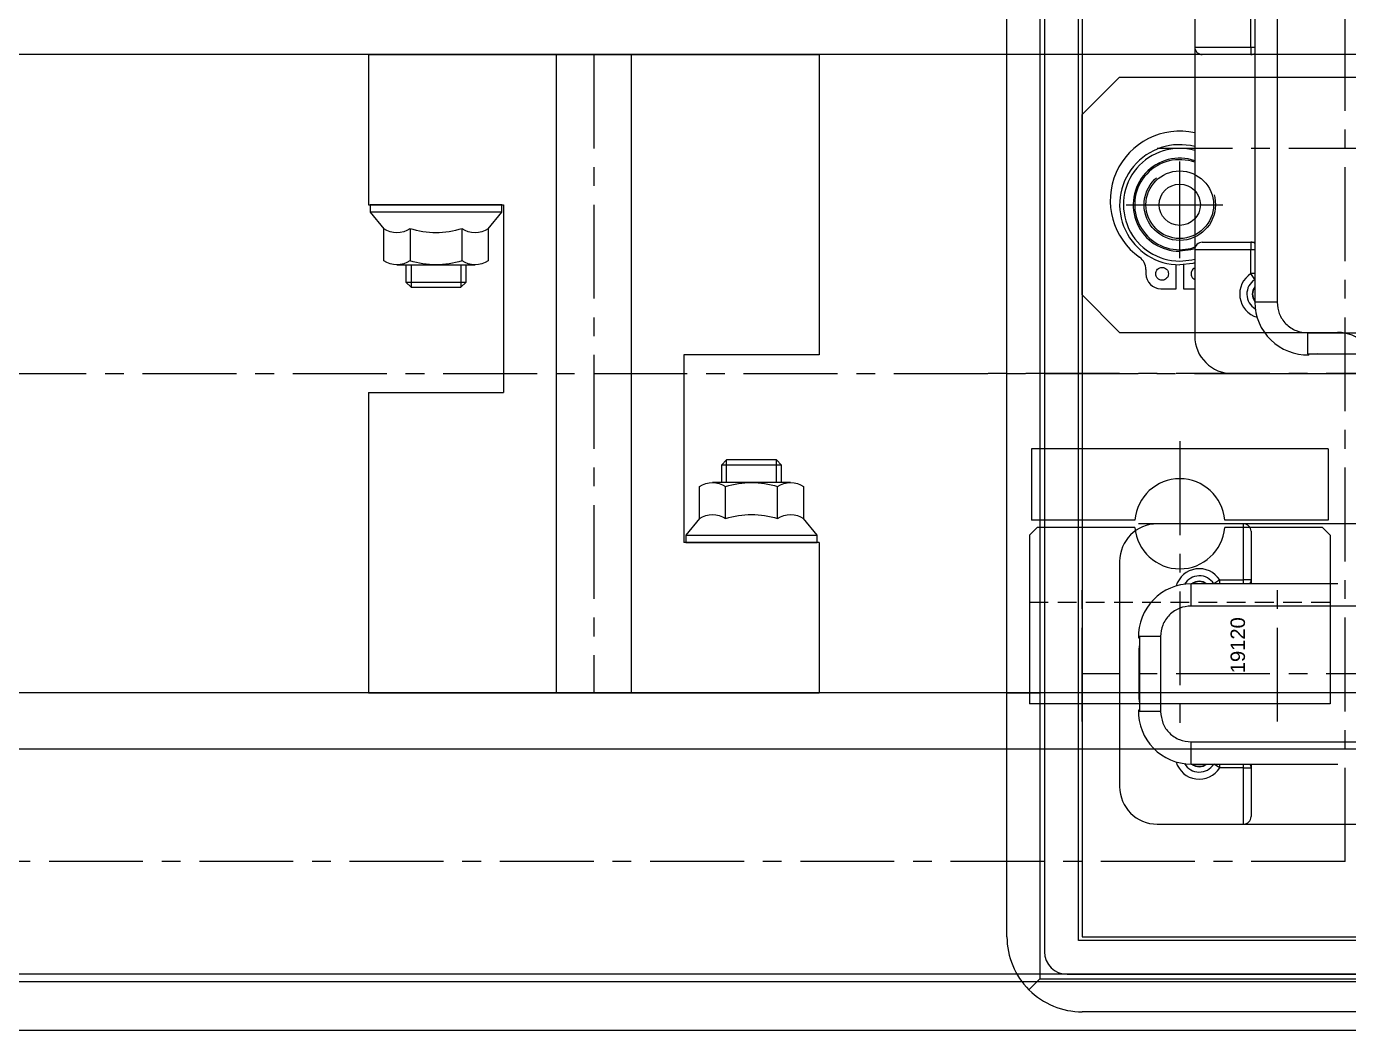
# Model space of a CAD drawing. Header units: inches. Extents: x 0 to 23821, y 0 to 11279.
# Drawn here: x 2941.6 to 3117.6, y 5105.3 to 5239.1 of the extents above; entities that cross this region are included whole.
import ezdxf

# ---------------------------------------------------------------- set-up
doc = ezdxf.new("R2010")
doc.units = ezdxf.units.IN
doc.header["$LTSCALE"] = 10
doc.header["$MEASUREMENT"] = 0
doc.linetypes.add('CENTER', pattern=[2, 1.25, -0.25, 0.25, -0.25])
doc.linetypes.add('HIDDEN', pattern=[0.375, 0.25, -0.125])
for name, color, linetype in [('11', 1, 'CENTER'), ('22', 2, 'HIDDEN'), ('A', 8, 'Continuous'), ('B', 123, 'Continuous'), ('G', 231, 'Continuous'), ('P', 142, 'Continuous'), ('T', 3, 'Continuous'), ('V', 1, 'Continuous'), ('Y', 60, 'Continuous')]:
    doc.layers.add(name, color=color, linetype=linetype)
doc.styles.get("Standard").update_dxf_attribs({"font": 'arial.ttf'})

# ---------------------------------------------------------------- blocks, each defined once
blk = doc.blocks.new('A$C24f58618')
for p, q in [((60, 85), (0, 85)), ((0, 85), (0, 45)), ((60, 85), (60, 65)), ((42, 65), (42, 40)), ((60, 65), (42, 65)), ((42.25, 64), (42.25, 65)), ((42.25, 65), (59.75, 65)), ((44.07, 61.8), (42.25, 64)), ((42.25, 64), (59.75, 64)), ((59.75, 64), (57.93, 61.8)), ((59.75, 65), (59.75, 64)), ((44.07, 61.8), (44.07, 57.54)), ((47.54, 61.8), (47.54, 57.54)), ((54.46, 61.8), (54.46, 57.54)), ((57.93, 57.54), (57.93, 61.8)), ((56.2, 57), (45.8, 57)), ((47, 54.68), (47, 57)), ((55, 57), (55, 54.68)), ((47.68, 54), (47, 54.68)), ((55, 54.68), (47, 54.68)), ((55, 54.68), (54.32, 54)), ((54.32, 54), (47.68, 54)), ((0, 45), (18, 45)), ((18, 45), (18, 20)), ((60, 40), (42, 40)), ((60, 40), (60, 0)), ((5, 30.32), (5.68, 31)), ((5, 28), (5, 30.32)), ((5, 30.32), (13, 30.32)), ((5.68, 31), (12.32, 31)), ((12.32, 31), (13, 30.32)), ((13, 30.32), (13, 28)), ((2.07, 27.46), (2.07, 23.2)), ((3.8, 28), (14.2, 28)), ((5.54, 23.2), (5.54, 27.46)), ((12.46, 23.2), (12.46, 27.46)), ((15.93, 23.2), (15.93, 27.46)), ((0.25, 21), (2.07, 23.2)), ((15.93, 23.2), (17.75, 21)), ((0, 20), (18, 20)), ((0, 20), (0, 0)), ((0.25, 20), (0.25, 21)), ((17.75, 21), (0.25, 21)), ((17.75, 20), (0.25, 20)), ((17.75, 21), (17.75, 20)), ((60, 0), (0, 0))]:
    blk.add_line(p, q)
for centre, radius, start, end in [((45.8, 64.33), 3.07, 235.6158, 304.3842), ((51, 72.73), 11.46, 252.412, 287.588), ((56.2, 64.33), 3.07, 235.6158, 304.3842), ((45.8, 60.07), 3.07, 235.6158, 304.3842), ((51, 68.46), 11.46, 252.412, 287.588), ((56.2, 60.07), 3.07, 235.6158, 304.3842), ((3.8, 24.93), 3.07, 55.6158, 124.3842), ((9, 16.54), 11.46, 72.412, 107.588), ((14.2, 24.93), 3.07, 55.6158, 124.3842), ((3.8, 20.67), 3.07, 55.6158, 124.3842), ((9, 12.27), 11.46, 72.412, 107.588), ((14.2, 20.67), 3.07, 55.6158, 124.3842)]:
    blk.add_arc(centre, radius, start, end)
at = {"layer": '11'}
blk.add_line((30, 85), (30, 0), dxfattribs=at)
at = {"layer": 'A'}
for p, q in [((25, 85), (25, 0)), ((35, 85), (35, 0))]:
    blk.add_line(p, q, dxfattribs=at)
at = {"layer": 'T'}
for p, q in [((47.68, 57), (47.68, 54)), ((54.32, 57), (54.32, 54)), ((5.68, 28), (5.68, 31)), ((12.32, 28), (12.32, 31))]:
    blk.add_line(p, q, dxfattribs=at)
blk = doc.blocks.new('A$C21f345d0')
for p, q in [((6520, -57), (280, -57)), ((6520, -142), (280, -142)), ((6520, -187), (280, -187))]:
    blk.add_line(p, q)
at = {"layer": '11'}
for p, q in [((279.95, -99.5), (6520, -99.5)), ((6520, -164.5), (280, -164.5))]:
    blk.add_line(p, q, dxfattribs=at)
at = {"layer": 'B'}
for p, q in [((6520, -149.5), (280, -149.5)), ((6520, -179.5), (280, -179.5))]:
    blk.add_line(p, q, dxfattribs=at)
at = {"layer": 'G'}
blk.add_line((6520, -180.5), (280, -180.5), dxfattribs=at)
at = {"xscale": -1}
blk.add_blockref('A$C24f58618', (1610, -142), dxfattribs=at)
blk = doc.blocks.new('A$Ce158b9f5')
for p, q in [((9.37, 173.13), (9.37, 50)), ((5, 50), (5, 167.5)), ((14.5, 50), (14.5, 168)), ((15, 167.5), (15, 17.5)), ((30, 147.5), (30, 136)), ((38, 143), (38, 102)), ((40.95, 143), (40.95, 102)), ((37.48, 136), (37.48, 140.78)), ((30, 136), (37.48, 136)), ((30, 136), (30, 109)), ((37.48, 136), (37.48, 135)), ((37.48, 136), (38, 136)), ((37.48, 135), (31, 135)), ((38, 135), (37.48, 135)), ((31, 110), (37.48, 110)), ((37.48, 110), (37.48, 109)), ((37.48, 110), (38, 110)), ((37.48, 109), (30, 109)), ((30, 109), (30, 97.5)), ((37.48, 105.82), (37.48, 109)), ((38, 109), (37.48, 109)), ((23.5, 106.37), (23.5, 105.8)), ((27.5, 103.8), (27.5, 107.02)), ((28.5, 107.02), (28.5, 103.8)), ((37.99, 105.02), (37.48, 105.82)), ((38, 105.82), (37.48, 105.82)), ((25.5, 103.8), (27.5, 103.8)), ((28.5, 103.8), (30, 103.8)), ((40.95, 102), (38, 102)), ((45, 97.95), (55, 97.95)), ((45, 97.95), (45, 95.16)), ((45, 95.16), (55, 95.16)), ((45.19, 95), (45.21, 95.16)), ((46.8, 95.16), (46.8, 95.1)), ((49, 95.1), (46.8, 95.1)), ((35, 92.5), (305, 92.5)), ((315, 72.5), (25, 72.5)), ((36.5, 65.02), (36.5, 72.5)), ((37.5, 71.5), (37.5, 65.02)), ((20, 67.5), (20, 37.5)), ((49.06, 64.5), (29.5, 64.5)), ((29.5, 61.55), (29.5, 64.5)), ((33.32, 65.02), (32.52, 64.51)), ((33.32, 65.02), (36.5, 65.02)), ((33.32, 64.5), (33.32, 65.02)), ((37.5, 65.02), (36.5, 65.02)), ((36.5, 64.5), (36.5, 65.02)), ((37.5, 65.02), (37.5, 64.5)), ((70.5, 61.55), (29.5, 61.55)), ((22.5, 57.31), (22.66, 57.29)), ((22.66, 57.5), (22.66, 47.5)), ((25.45, 57.5), (22.66, 57.5)), ((25.45, 57.5), (25.45, 47.5)), ((22.6, 49.3), (22.6, 55.7)), ((22.6, 55.7), (22.66, 55.7)), ((5, 17.5), (5, 50)), ((5, 50), (9.37, 50)), ((9.37, 50), (9.37, 11.87)), ((14.5, 50), (9.37, 50)), ((14.5, 17), (14.5, 50)), ((22.6, 49.3), (22.66, 49.3)), ((22.66, 47.71), (22.5, 47.69)), ((25.45, 47.5), (22.66, 47.5)), ((29.5, 43.45), (70.5, 43.45)), ((29.5, 40.5), (29.5, 43.45)), ((29.5, 40.5), (49.06, 40.5)), ((33.32, 39.98), (32.52, 40.49)), ((33.32, 39.98), (33.32, 40.5)), ((36.5, 39.98), (36.5, 40.5)), ((37.5, 40.5), (37.5, 39.98)), ((36.5, 39.98), (33.32, 39.98)), ((36.5, 32.5), (36.5, 39.98)), ((36.5, 39.98), (37.5, 39.98)), ((37.5, 39.98), (37.5, 33.5)), ((25, 32.5), (315, 32.5)), ((325.5, 17), (14.5, 17)), ((15, 17.5), (325, 17.5)), ((7.93, 10.43), (9.37, 11.87)), ((9.37, 11.87), (330.63, 11.87)), ((325, 7.5), (15, 7.5))]:
    blk.add_line(p, q)
at = {"flags": 128}
for points in [[(28, 109), (29.49, 109.19), (30.07, 109.37)], [(30.01, 109.13), (29.48, 108.98), (28, 108.8)], [(28, 107.5), (29.61, 107.68), (30, 107.77)], [(30, 107.25), (29.72, 107.19), (28, 107)], [(46.8, 95.1), (46.31, 95.15), (46.27, 95.16)], [(22.6, 55.7), (22.65, 56.19), (22.66, 56.23)], [(22.66, 48.77), (22.65, 48.81), (22.6, 49.3)]]:
    blk.add_lwpolyline(points, dxfattribs=at)
for centre, radius, start, end in [((31, 136), 1, 180, 270), ((37.48, 135.91), 0.914, 270.1215, 304.8657), ((28, 115.55), 9.25, 77.5131, 234.7056), ((28, 115), 8, 75.5225, 270), ((28, 115), 7.5, 74.534, 270), ((28, 115), 6.2, 71.1809, 270), ((28, 115), 6, 70.5288, 270), ((31, 109), 1, 90, 180), ((37.48, 109.09), 0.914, 55.1343, 89.8785), ((21.5, 106.37), 2, 0, 54.7056), ((25.5, 105.8), 2, 180, 270), ((39.2, 103.1), 3.22, 122.2945, 253.5613), ((39.2, 103.1), 2.27, 122.2945, 239.6863), ((39.2, 103.1), 1.55, 140.6725, 219.3275), ((39.2, 103.1), 1.5, 143.1301, 216.8699), ((45, 102), 7, 180, 271.5443), ((35, 97.5), 5, 180, 270), ((25, 67.5), 5, 90, 180), ((36.5, 71.5), 1, 0, 90), ((30.6, 63.3), 3.22, 32.2945, 163.5613), ((30.6, 63.3), 2.27, 32.2945, 149.6863), ((29.5, 57.5), 7, 90, 181.5443), ((30.6, 63.3), 1.55, 50.6725, 129.3275), ((30.6, 63.3), 1.5, 53.1301, 126.8699), ((36.59, 65.02), 0.914, 325.1343, 359.8785), ((29.5, 47.5), 7, 178.4557, 270), ((30.6, 41.7), 3.22, 196.4387, 327.7055), ((30.6, 41.7), 2.27, 210.3137, 327.7055), ((30.6, 41.7), 1.55, 230.6725, 309.3275), ((30.6, 41.7), 1.5, 233.1301, 306.8699), ((36.59, 39.98), 0.914, 0.1215, 34.8657), ((25, 37.5), 5, 180, 270), ((36.5, 33.5), 1, 270, 0), ((15, 17.5), 10, 180, 225), ((15, 17.5), 10, 225, 270)]:
    blk.add_arc(centre, radius, start, end)
for points in [[(26.5, 105.8), (26.49, 105.91), (26.46, 106.13), (26.27, 106.42), (25.98, 106.61), (25.65, 106.67), (25.32, 106.61), (25.03, 106.42), (24.84, 106.13), (24.78, 105.8), (24.84, 105.47), (25.03, 105.18), (25.32, 104.99), (25.65, 104.93), (25.98, 104.99), (26.27, 105.18), (26.46, 105.47), (26.49, 105.69), (26.5, 105.8)], [(25.45, 47.5), (25.51, 46.97), (25.63, 45.91), (26.57, 44.57), (27.91, 43.63), (28.97, 43.51), (29.5, 43.45)]]:
    blk.add_open_spline(points, degree=3)
for points, knots in [([(30, 106.57), (29.91, 106.52), (29.72, 106.41), (29.55, 106.13), (29.48, 105.8), (29.55, 105.47), (29.72, 105.19), (29.91, 105.08), (30, 105.03)], [0, 0, 0, 0, 0.1564, 0.3282, 0.5, 0.6718, 0.8436, 1, 1, 1, 1]), ([(40.95, 102), (41, 101.49), (41.09, 100.71), (41.59, 99.76), (42.12, 99.12), (42.76, 98.59), (43.71, 98.09), (44.49, 98), (45, 97.95)], [0, 0, 0, 0, 0.239457, 0.368361, 0.5, 0.631639, 0.760543, 1, 1, 1, 1]), ([(29.5, 61.55), (28.99, 61.5), (28.21, 61.41), (27.26, 60.91), (26.62, 60.38), (26.09, 59.74), (25.59, 58.79), (25.5, 58.01), (25.45, 57.5)], [0, 0, 0, 0, 0.239457, 0.368361, 0.5, 0.631639, 0.760543, 1, 1, 1, 1])]:
    blk.add_open_spline(points, degree=3, knots=knots)
at = {"layer": '11'}
for p, q in [((50, 27.5), (50, 157.5)), ((315, 122.5), (25, 122.5)), ((340, 92.5), (0, 92.5)), ((320, 52.5), (15, 52.5))]:
    blk.add_line(p, q, dxfattribs=at)
at = {"layer": 'Y'}
for p, q in [((10, 169.5), (10, 15.5)), ((13, 12.5), (327, 12.5))]:
    blk.add_line(p, q, dxfattribs=at)
blk.add_arc((13, 15.5), 3, 180, 270, dxfattribs=at)
blk = doc.blocks.new('SMTAPM6', base_point=(1696.01, 1983.9))
at = {"color": 7, "linetype": 'Continuous'}
blk.add_circle((1696.01, 1983.9), 2.46, dxfattribs=at)
at = {"layer": '11'}
for p, q in [((1696.01, 1979.4), (1696.01, 1988.4)), ((1691.51, 1983.9), (1700.51, 1983.9))]:
    blk.add_line(p, q, dxfattribs=at)
at = {"layer": 'T', "linetype": 'Continuous'}
blk.add_arc((1696.01, 1983.9), 3, 260.0082, 189.9928, dxfattribs=at)
blk = doc.blocks.new('MDCBM5H', base_point=(3956.9, -5620.49, 0))
at = {"color": 7, "linetype": 'Continuous'}
blk.add_circle((3956.9, -5620.49, 0), 2.75, dxfattribs=at)
at = {"layer": '11'}
for p, q in [((3956.9, -5627.62, 0), (3956.9, -5613.37, 0)), ((3949.78, -5620.49, 0), (3964.03, -5620.49, 0))]:
    blk.add_line(p, q, dxfattribs=at)
at = {"layer": '22', "ltscale": 7.6}
blk.add_circle((3956.9, -5620.49, 0), 4.75, dxfattribs=at)
blk = doc.blocks.new('MDCBM6', base_point=(40751.01, 10879.93))
at = {"color": 7, "linetype": 'Continuous'}
for radius in [5.5, 3.3]:
    blk.add_circle((40751.01, 10879.93), radius, dxfattribs=at)
at = {"layer": '11'}
for p, q in [((40751.01, 10871.68), (40751.01, 10888.18)), ((40742.76, 10879.93), (40759.26, 10879.93))]:
    blk.add_line(p, q, dxfattribs=at)
blk = doc.blocks.new('A$C65A22A5B')
for p, q in [((-155, 34.5), (-150, 39.5)), ((-150, 39.5), (111, 39.5)), ((116, 34.5), (111, 39.5)), ((-155, 10.5), (-155, 34.5)), ((116, -0.5), (116, 34.5)), ((-155, 10.5), (-150, 5.5)), ((-150, 5.5), (-121, 5.5)), ((-116, -34.5), (-116, 0.5)), ((121, -5.5), (150, -5.5)), ((155, -10.5), (150, -5.5)), ((155, -34.5), (155, -10.5)), ((-116, -34.5), (-111, -39.5)), ((155, -34.5), (150, -39.5)), ((-111, -39.5), (150, -39.5))]:
    blk.add_line(p, q)
for centre, radius in [((-102, 22.5), 7), ((102, 22.5), 7), ((-142, 22.5), 4.5), ((0, 0), 15), ((0, 0), 6.1), ((-102, -22.5), 7), ((102, -22.5), 7), ((142, -22.5), 4.5)]:
    blk.add_circle(centre, radius)
for centre, start, end in [((-121, 0.5), 0, 90), ((121, -0.5), 180, 270)]:
    blk.add_arc(centre, 5, start, end)
at = {"layer": '11'}
for p, q in [((-102, 12), (-102, 33)), ((102, 12), (102, 33)), ((-142, 15.75), (-142, 29.25)), ((-148.75, 22.5), (-135.25, 22.5)), ((-112.5, 22.5), (-91.5, 22.5)), ((0, -22.5), (0, 22.5)), ((91.5, 22.5), (112.5, 22.5)), ((-62, -12), (-62, 12)), ((62, -12), (62, 12)), ((-74, 0), (-50, 0)), ((-22.5, 0), (22.5, 0)), ((50, 0), (74, 0)), ((102, -33), (102, -12)), ((142, -29.25), (142, -15.75)), ((91.5, -22.5), (112.5, -22.5)), ((135.25, -22.5), (148.75, -22.5))]:
    blk.add_line(p, q, dxfattribs=at)
at = {"layer": '11', "ltscale": 3.15}
for p, q in [((-102, -33), (-102, -12)), ((-112.5, -22.5), (-91.5, -22.5))]:
    blk.add_line(p, q, dxfattribs=at)
at = {"layer": '22'}
for centre in [(-62, 0), (62, 0)]:
    blk.add_circle(centre, 8, dxfattribs=at)
for name, p in [('MDCBM5H', (-142, 22.5)), ('SMTAPM6', (-102, 22.5)), ('SMTAPM6', (102, 22.5)), ('MDCBM6', (-62, 0)), ('MDCBM6', (62, 0)), ('MDCBM5H', (142, -22.5)), ('SMTAPM6', (-102, -22.5)), ('SMTAPM6', (102, -22.5))]:
    blk.add_blockref(name, p)
blk = doc.blocks.new('A$C79f051db')
for p, q in [((-19.75, 10), (-19.75, 0.5)), ((19.75, 10), (-19.75, 10)), ((19.75, 10), (19.75, 0.5)), ((-5.98, 0.5), (-19.75, 0.5)), ((19.75, 0.5), (5.98, 0.5)), ((-19, -0.5), (-20, -1.5)), ((-20, -1.5), (-20, -24)), ((-5.98, -0.5), (-19, -0.5)), ((19, -0.5), (5.98, -0.5)), ((20, -1.5), (19, -0.5)), ((20, -1.5), (20, -24)), ((20, -22.5), (-20, -22.5)), ((20, -24), (-20, -24))]:
    blk.add_line(p, q)
for start, end in [(4.7802, 175.2198), (184.7802, 355.2198)]:
    blk.add_arc((0, 0), 6, start, end)
at = {"layer": '11'}
for p, q in [((0, 11), (0, -26.9)), ((7, 0), (-7, 0)), ((-13, -26.34), (-13, -8.31)), ((13, -26.34), (13, -8.31))]:
    blk.add_line(p, q, dxfattribs=at)
at = {"layer": '22'}
blk.add_line((20, -10.5), (-20, -10.5), dxfattribs=at)
blk.add_text('19120', height=1.92, rotation=90).set_placement((8.68, -19.9))
blk = doc.blocks.new('A$Cbe38fbe8')
blk.add_blockref('A$C65A22A5B', (0, 0))
at = {"layer": 'V'}
blk.add_blockref('A$C79f051db', (-142, -20), dxfattribs=at)
blk = doc.blocks.new('A$Ccf1b08b7')
blk.add_blockref('A$Cbe38fbe8', (0, 0))
at = {"layer": 'P'}
blk.add_blockref('A$Ce158b9f5', (-170, -92.5), dxfattribs=at)

msp = doc.modelspace()

# ---------------------------------------------------------------- block references
for name, p in [('A$C21f345d0', (1437.14339049, 5292.30962586, -227228.55083111)), ('A$Ccf1b08b7', (3237.14339049, 5192.80962586, -227228.55083111))]:
    msp.add_blockref(name, p)

doc.saveas('drawing.dxf')
